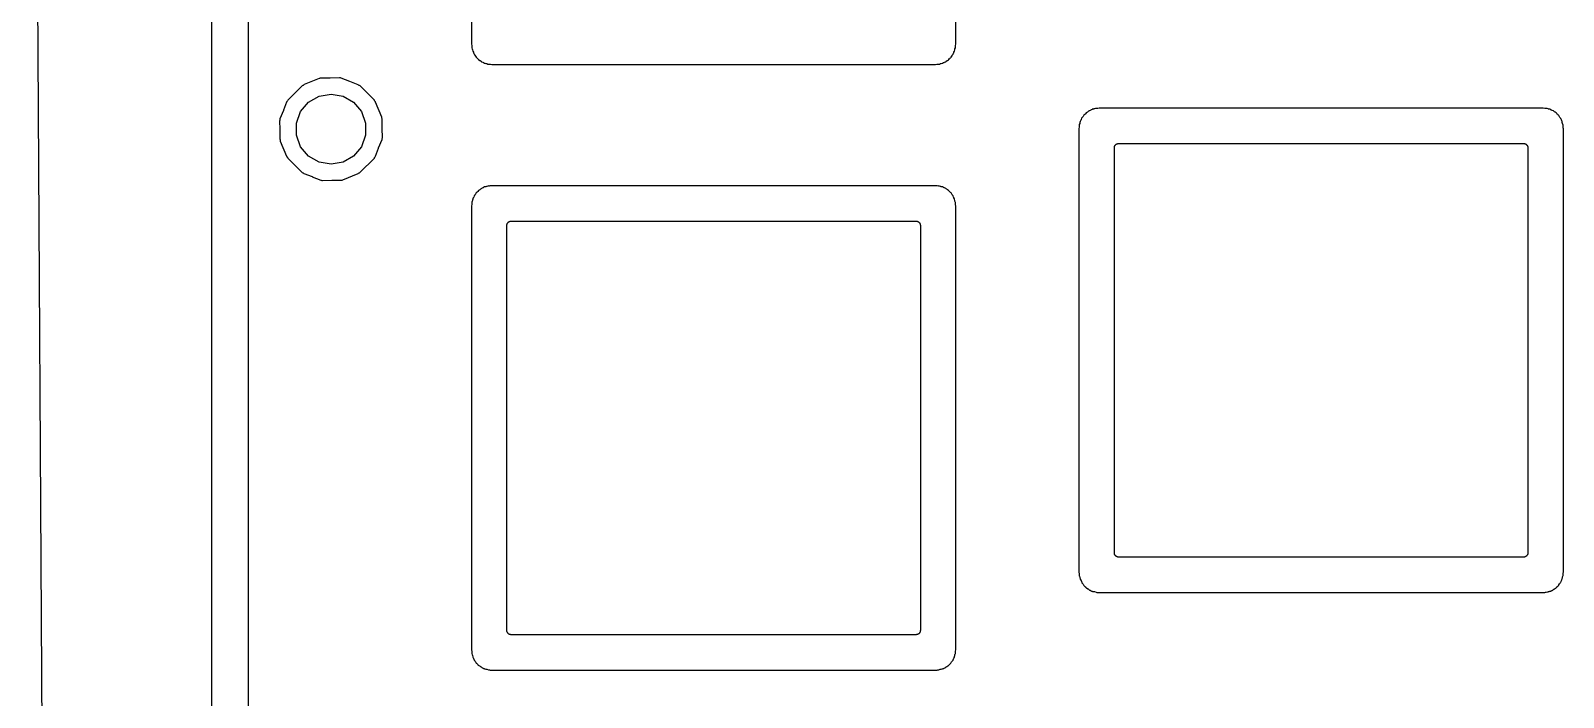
# Model space of a CAD drawing. Extents: x 63 to 223, y -147 to -32.
# Drawn here: x 62.94 to 111.16, y -110.58 to -89.61 of the extents above; entities that cross this region are included whole.
import ezdxf

# ---------------------------------------------------------------- set-up
doc = ezdxf.new("R2010")
doc.units = 0
doc.header["$MEASUREMENT"] = 0
doc.layers.add('BLACK', color=7, linetype='CONTINUOUS')

msp = doc.modelspace()

# ---------------------------------------------------------------- linework, layer by layer
at = {"layer": 'Black'}
for p, q in [((63.4993, -145.925), (62.9397, -50.8007)), ((68.632, -50.8125), (68.632, -132.702)), ((69.798, -92.4216), (69.798, -76.0705)), ((76.8057, -76.0753), (76.8057, -90.0357)), ((92.0441, -90.0352), (92.0441, -76.0758)), ((76.8057, -90.0357), (76.8141, -90.0781)), ((76.8141, -90.0781), (76.8145, -90.0926)), ((76.8145, -90.0926), (76.8165, -90.1069)), ((76.8165, -90.1069), (76.8154, -90.1422)), ((76.8154, -90.1422), (76.8166, -90.1494)), ((76.8166, -90.1494), (76.8178, -90.156)), ((76.8178, -90.156), (76.8315, -90.1907)), ((92.0183, -90.1875), (92.0331, -90.1483)), ((92.0322, -90.1099), (92.0343, -90.0965)), ((92.0328, -90.1467), (92.0322, -90.1099)), ((92.0331, -90.1483), (92.0328, -90.1467)), ((92.0343, -90.0965), (92.0346, -90.083)), ((92.0346, -90.083), (92.0441, -90.0352)), ((76.8315, -90.1907), (76.8344, -90.2046)), ((76.8344, -90.2046), (76.8389, -90.2179)), ((76.8389, -90.2179), (76.845, -90.2575)), ((76.845, -90.2575), (76.8668, -90.2933)), ((76.8668, -90.2933), (76.8718, -90.3061)), ((76.8718, -90.3061), (76.8785, -90.3183)), ((76.8785, -90.3183), (76.8907, -90.3543)), ((76.8907, -90.3543), (76.8911, -90.357)), ((76.8911, -90.357), (76.9007, -90.3669)), ((76.9007, -90.3669), (76.9027, -90.3698)), ((76.9027, -90.3698), (76.9055, -90.3721)), ((76.9055, -90.3721), (76.919, -90.3877)), ((76.919, -90.3877), (76.9258, -90.3991)), ((76.9258, -90.3991), (76.9342, -90.4095)), ((76.9342, -90.4095), (76.9558, -90.4487)), ((76.9558, -90.4487), (76.9869, -90.4735)), ((76.9869, -90.4735), (76.9963, -90.4841)), ((76.9963, -90.4841), (77.0069, -90.4935)), ((77.0069, -90.4935), (77.0311, -90.5238)), ((77.0311, -90.5238), (77.0314, -90.5244)), ((77.0314, -90.5244), (77.0709, -90.5462)), ((77.0709, -90.5462), (77.0813, -90.5546)), ((77.0813, -90.5546), (77.0927, -90.5614)), ((77.0927, -90.5614), (77.1083, -90.5749)), ((77.1083, -90.5749), (77.1106, -90.5777)), ((77.1106, -90.5777), (77.1135, -90.5797)), ((77.1135, -90.5797), (77.1238, -90.5897)), ((77.1238, -90.5897), (77.1246, -90.5901)), ((77.1246, -90.5901), (77.1618, -90.6025)), ((77.1618, -90.6025), (77.1746, -90.6094)), ((77.1746, -90.6094), (77.1883, -90.6148)), ((77.1883, -90.6148), (77.2203, -90.6345)), ((77.2203, -90.6345), (77.2215, -90.635)), ((77.2215, -90.635), (77.2223, -90.6353)), ((77.2223, -90.6353), (77.2625, -90.6415)), ((77.2625, -90.6415), (77.2759, -90.6461)), ((77.2759, -90.6461), (77.2897, -90.6489)), ((91.5606, -90.6489), (91.5746, -90.646)), ((91.5746, -90.646), (91.5882, -90.6414)), ((91.5882, -90.6414), (91.6269, -90.6354)), ((91.6269, -90.6354), (91.6604, -90.615)), ((91.6604, -90.615), (91.6737, -90.6098)), ((91.6737, -90.6098), (91.6863, -90.603)), ((91.6863, -90.603), (91.7252, -90.5901)), ((91.7252, -90.5901), (91.7265, -90.5893)), ((91.7265, -90.5893), (91.728, -90.5881)), ((91.728, -90.5881), (91.739, -90.5773)), ((91.739, -90.5773), (91.7421, -90.5752)), ((91.7421, -90.5752), (91.7445, -90.5723)), ((91.7445, -90.5723), (91.7571, -90.5614)), ((91.7571, -90.5614), (91.7685, -90.5546)), ((91.7685, -90.5546), (91.7789, -90.5462)), ((91.7789, -90.5462), (91.8166, -90.5254)), ((91.8166, -90.5254), (91.8203, -90.5203)), ((91.8203, -90.5203), (91.8227, -90.518)), ((91.8227, -90.518), (91.8244, -90.5151)), ((91.8244, -90.5151), (91.8436, -90.4914)), ((91.8436, -90.4914), (91.8533, -90.483)), ((91.8533, -90.483), (91.8617, -90.4733)), ((91.8617, -90.4733), (91.8811, -90.4574)), ((91.8811, -90.4574), (91.8841, -90.4557)), ((91.8841, -90.4557), (91.8865, -90.4533)), ((91.8865, -90.4533), (91.8948, -90.4472)), ((91.8948, -90.4472), (91.9156, -90.4095)), ((91.9156, -90.4095), (91.924, -90.3991)), ((91.924, -90.3991), (91.9308, -90.3877)), ((91.9308, -90.3877), (91.9586, -90.3555)), ((91.9586, -90.3555), (91.9713, -90.3183)), ((91.9713, -90.3183), (91.978, -90.3061)), ((91.978, -90.3061), (91.983, -90.2933)), ((91.983, -90.2933), (92.0046, -90.2578)), ((92.0046, -90.2578), (92.0116, -90.213)), ((92.0116, -90.213), (92.0158, -90.2005)), ((92.0158, -90.2005), (92.0183, -90.1875)), ((72.0158, -91.1133), (71.5391, -91.3108)), ((72.0227, -91.1131), (72.0158, -91.1133)), ((72.0234, -91.113), (72.0227, -91.1131)), ((72.024, -91.1131), (72.0234, -91.113)), ((72.0449, -91.1085), (72.024, -91.1131)), ((72.0659, -91.104), (72.0449, -91.1085)), ((72.0665, -91.1037), (72.0659, -91.104)), ((72.0671, -91.1036), (72.0665, -91.1037)), ((72.0716, -91.1017), (72.0671, -91.1036)), ((72.3624, -91.102), (72.0716, -91.1017)), ((72.3645, -91.1016), (72.3624, -91.102)), ((72.3666, -91.1019), (72.3645, -91.1016)), ((72.6573, -91.0924), (72.3666, -91.1019)), ((72.6618, -91.0941), (72.6573, -91.0924)), ((72.6624, -91.0942), (72.6618, -91.0941)), ((72.663, -91.0946), (72.6624, -91.0942)), ((72.6841, -91.0983), (72.663, -91.0946)), ((72.7051, -91.1023), (72.6841, -91.0983)), ((72.7058, -91.1022), (72.7051, -91.1023)), ((72.7064, -91.1023), (72.7058, -91.1022)), ((72.7113, -91.1023), (72.7064, -91.1023)), ((72.9798, -91.2138), (72.7113, -91.1023)), ((77.2897, -90.6489), (77.3244, -90.6626)), ((77.3244, -90.6626), (77.331, -90.6638)), ((77.331, -90.6638), (77.3382, -90.665)), ((77.3382, -90.665), (77.3735, -90.6639)), ((77.3735, -90.6639), (77.3878, -90.6659)), ((77.3878, -90.6659), (77.4023, -90.6663)), ((77.4023, -90.6663), (77.4447, -90.6747)), ((77.4447, -90.6747), (91.4051, -90.6747)), ((91.4051, -90.6747), (91.4475, -90.6663)), ((91.4475, -90.6663), (91.462, -90.6659)), ((91.462, -90.6659), (91.4763, -90.6639)), ((91.4763, -90.6639), (91.5108, -90.665)), ((91.5108, -90.665), (91.5195, -90.6635)), ((91.5195, -90.6635), (91.5277, -90.662)), ((91.5277, -90.662), (91.5606, -90.6489)), ((71.4803, -91.346), (71.0276, -91.798)), ((71.4989, -91.3383), (71.4803, -91.346)), ((71.5043, -91.3349), (71.4989, -91.3383)), ((71.5104, -91.3329), (71.5043, -91.3349)), ((71.5228, -91.3231), (71.5104, -91.3329)), ((71.5361, -91.3147), (71.5228, -91.3231)), ((71.5391, -91.3108), (71.5361, -91.3147)), ((72.0123, -91.6724), (72.39, -91.6058)), ((72.39, -91.6058), (72.7677, -91.6724)), ((72.9819, -91.2143), (72.9798, -91.2138)), ((72.9838, -91.2154), (72.9819, -91.2143)), ((73.242, -91.3126), (72.9838, -91.2154)), ((73.244, -91.3152), (73.242, -91.3126)), ((73.2574, -91.3237), (73.244, -91.3152)), ((73.2698, -91.3336), (73.2574, -91.3237)), ((73.2758, -91.3355), (73.2698, -91.3336)), ((73.2811, -91.3389), (73.2758, -91.3355)), ((73.302, -91.3476), (73.2811, -91.3389)), ((73.754, -91.8003), (73.302, -91.3476)), ((70.9926, -91.858), (70.8954, -92.1162)), ((70.9952, -91.856), (70.9926, -91.858)), ((71.0037, -91.8426), (70.9952, -91.856)), ((71.0136, -91.8302), (71.0037, -91.8426)), ((71.0155, -91.8242), (71.0136, -91.8302)), ((71.0189, -91.8189), (71.0155, -91.8242)), ((71.0276, -91.798), (71.0189, -91.8189)), ((71.4337, -92.1579), (71.6802, -91.8641)), ((71.6802, -91.8641), (72.0123, -91.6724)), ((72.7677, -91.6724), (73.0998, -91.8641)), ((73.0998, -91.8641), (73.3463, -92.1579)), ((73.7617, -91.8189), (73.754, -91.8003)), ((73.7651, -91.8243), (73.7617, -91.8189)), ((73.7671, -91.8304), (73.7651, -91.8243)), ((73.7769, -91.8428), (73.7671, -91.8304)), ((73.7853, -91.8561), (73.7769, -91.8428)), ((73.7892, -91.8591), (73.7853, -91.8561)), ((73.9867, -92.3358), (73.7892, -91.8591)), ((96.3294, -92.0892), (96.3, -92.1073)), ((96.3357, -92.0868), (96.3294, -92.0892)), ((96.342, -92.0846), (96.3357, -92.0868)), ((96.3758, -92.0797), (96.342, -92.0846)), ((96.3898, -92.0751), (96.3758, -92.0797)), ((96.4042, -92.0721), (96.3898, -92.0751)), ((96.4404, -92.0578), (96.4042, -92.0721)), ((96.4412, -92.0577), (96.4404, -92.0578)), ((96.4552, -92.0587), (96.4412, -92.0577)), ((96.4587, -92.0583), (96.4552, -92.0587)), ((96.4622, -92.059), (96.4587, -92.0583)), ((96.4821, -92.0593), (96.4622, -92.059)), ((96.4955, -92.0572), (96.4821, -92.0593)), ((96.509, -92.0569), (96.4955, -92.0572)), ((96.5568, -92.0474), (96.509, -92.0569)), ((110.516, -92.0474), (96.5568, -92.0474)), ((110.571, -92.0582), (110.516, -92.0474)), ((110.583, -92.0585), (110.571, -92.0582)), ((110.595, -92.0606), (110.583, -92.0585)), ((110.644, -92.0607), (110.595, -92.0606)), ((110.676, -92.0737), (110.644, -92.0607)), ((110.69, -92.0768), (110.676, -92.0737)), ((110.704, -92.0816), (110.69, -92.0768)), ((110.738, -92.0868), (110.704, -92.0816)), ((110.738, -92.0869), (110.738, -92.0868)), ((110.767, -92.1066), (110.738, -92.0869)), ((69.798, -95.1227), (69.798, -92.4216)), ((70.7741, -92.4382), (70.7724, -92.4427)), ((70.7724, -92.4427), (70.7819, -92.7334)), ((70.7742, -92.4376), (70.7741, -92.4382)), ((70.7746, -92.437), (70.7742, -92.4376)), ((70.7783, -92.4159), (70.7746, -92.437)), ((70.7823, -92.3949), (70.7783, -92.4159)), ((70.7823, -92.3936), (70.7822, -92.3942)), ((70.7822, -92.3942), (70.7823, -92.3949)), ((70.8938, -92.1202), (70.7823, -92.3887)), ((70.7823, -92.3887), (70.7823, -92.3936)), ((70.8943, -92.1181), (70.8938, -92.1202)), ((70.8954, -92.1162), (70.8943, -92.1181)), ((71.3026, -92.5183), (71.4337, -92.1579)), ((71.3026, -92.9017), (71.3026, -92.5183)), ((73.3463, -92.1579), (73.4774, -92.5183)), ((73.4774, -92.5183), (73.4774, -92.9017)), ((73.9869, -92.3427), (73.9867, -92.3358)), ((73.987, -92.3434), (73.9869, -92.3427)), ((73.9869, -92.344), (73.987, -92.3434)), ((73.9915, -92.3649), (73.9869, -92.344)), ((73.996, -92.3859), (73.9915, -92.3649)), ((73.9963, -92.3865), (73.996, -92.3859)), ((73.9964, -92.3871), (73.9963, -92.3865)), ((73.9983, -92.3916), (73.9964, -92.3871)), ((73.998, -92.6815), (73.9983, -92.3916)), ((95.9283, -92.5727), (95.9271, -92.5799)), ((95.9295, -92.5661), (95.9283, -92.5727)), ((95.9432, -92.5314), (95.9295, -92.5661)), ((95.9461, -92.5175), (95.9432, -92.5314)), ((95.9506, -92.5042), (95.9461, -92.5175)), ((95.9567, -92.4646), (95.9506, -92.5042)), ((95.9785, -92.4288), (95.9567, -92.4646)), ((95.9835, -92.416), (95.9785, -92.4288)), ((95.9902, -92.4038), (95.9835, -92.416)), ((96.0024, -92.3678), (95.9902, -92.4038)), ((96.0028, -92.3651), (96.0024, -92.3678)), ((96.0124, -92.3552), (96.0028, -92.3651)), ((96.0144, -92.3523), (96.0124, -92.3552)), ((96.0172, -92.35), (96.0144, -92.3523)), ((96.0307, -92.3344), (96.0172, -92.35)), ((96.0375, -92.323), (96.0307, -92.3344)), ((96.0459, -92.3126), (96.0375, -92.323)), ((96.0675, -92.2734), (96.0459, -92.3126)), ((96.0986, -92.2486), (96.0675, -92.2734)), ((96.108, -92.238), (96.0986, -92.2486)), ((96.1186, -92.2286), (96.108, -92.238)), ((96.1428, -92.1983), (96.1186, -92.2286)), ((96.1431, -92.1977), (96.1428, -92.1983)), ((96.1826, -92.1759), (96.1431, -92.1977)), ((96.193, -92.1675), (96.1826, -92.1759)), ((96.2044, -92.1607), (96.193, -92.1675)), ((96.22, -92.1472), (96.2044, -92.1607)), ((96.2223, -92.1444), (96.22, -92.1472)), ((96.2252, -92.1424), (96.2223, -92.1444)), ((96.2355, -92.1324), (96.2252, -92.1424)), ((96.2363, -92.132), (96.2355, -92.1324)), ((96.2735, -92.1196), (96.2363, -92.132)), ((96.2863, -92.1127), (96.2735, -92.1196)), ((96.3, -92.1073), (96.2863, -92.1127)), ((110.772, -92.1085), (110.767, -92.1066)), ((110.776, -92.1116), (110.772, -92.1085)), ((110.778, -92.113), (110.776, -92.1116)), ((110.79, -92.1173), (110.778, -92.113)), ((110.802, -92.1234), (110.79, -92.1173)), ((110.845, -92.1371), (110.802, -92.1234)), ((110.848, -92.1391), (110.845, -92.1371)), ((110.868, -92.1588), (110.848, -92.1391)), ((110.882, -92.1684), (110.868, -92.1588)), ((110.895, -92.1791), (110.882, -92.1684)), ((110.934, -92.2012), (110.895, -92.1791)), ((110.951, -92.2228), (110.934, -92.2012)), ((110.966, -92.2358), (110.951, -92.2228)), ((110.98, -92.2494), (110.966, -92.2358)), ((110.985, -92.2529), (110.98, -92.2494)), ((110.994, -92.2627), (110.985, -92.2529)), ((111.006, -92.2768), (110.994, -92.2627)), ((111.01, -92.2805), (111.006, -92.2768)), ((111.036, -92.3273), (111.01, -92.2805)), ((111.045, -92.339), (111.036, -92.3273)), ((111.053, -92.3516), (111.045, -92.339)), ((111.076, -92.3761), (111.053, -92.3516)), ((111.076, -92.3762), (111.076, -92.3761)), ((111.079, -92.382), (111.076, -92.3762)), ((111.081, -92.3846), (111.079, -92.382)), ((111.081, -92.3862), (111.081, -92.3846)), ((111.084, -92.3946), (111.081, -92.3862)), ((111.084, -92.3948), (111.084, -92.3946)), ((111.084, -92.3951), (111.084, -92.3948)), ((111.094, -92.4145), (111.084, -92.3951)), ((111.1, -92.4267), (111.094, -92.4145)), ((111.101, -92.4285), (111.1, -92.4267)), ((111.101, -92.4287), (111.101, -92.4285)), ((111.104, -92.4341), (111.101, -92.4287)), ((111.104, -92.4343), (111.104, -92.4341)), ((111.104, -92.4345), (111.104, -92.4343)), ((111.105, -92.4356), (111.104, -92.4345)), ((111.107, -92.4417), (111.105, -92.4356)), ((111.108, -92.4466), (111.107, -92.4417)), ((111.115, -92.4647), (111.108, -92.4466)), ((111.119, -92.474), (111.115, -92.4647)), ((111.122, -92.5066), (111.119, -92.474)), ((111.126, -92.521), (111.122, -92.5066)), ((111.129, -92.5357), (111.126, -92.521)), ((111.148, -92.5882), (111.129, -92.5357)), ((70.7819, -92.7334), (70.7816, -92.7355)), ((70.7816, -92.7355), (70.782, -92.7376)), ((70.782, -92.7376), (70.7817, -93.0284)), ((70.7817, -93.0284), (70.7836, -93.0329)), ((70.7836, -93.0329), (70.7837, -93.0335)), ((70.7837, -93.0335), (70.784, -93.0341)), ((70.784, -93.0341), (70.7884, -93.055)), ((70.7884, -93.055), (70.7931, -93.076)), ((71.4337, -93.2621), (71.3026, -92.9017)), ((73.4774, -92.9017), (73.3463, -93.2621)), ((73.8862, -93.2998), (73.9977, -93.0313)), ((73.9977, -93.0251), (74.0017, -93.0041)), ((73.9978, -93.0258), (73.9977, -93.0251)), ((73.9977, -93.0264), (73.9978, -93.0258)), ((73.9977, -93.0313), (73.9977, -93.0264)), ((73.998, -92.6816), (73.998, -92.6815)), ((73.998, -92.6815), (73.998, -92.6815)), ((73.998, -92.6825), (73.998, -92.6816)), ((73.9984, -92.6846), (73.998, -92.6825)), ((73.9981, -92.6866), (73.9984, -92.6846)), ((74.0076, -92.9773), (73.9981, -92.6866)), ((74.0017, -93.0041), (74.0054, -92.983)), ((74.0054, -92.983), (74.0058, -92.9824)), ((74.0058, -92.9824), (74.0059, -92.9818)), ((74.0059, -92.9818), (74.0076, -92.9773)), ((95.9258, -92.644), (95.9174, -92.6864)), ((95.9174, -92.6864), (95.9174, -106.647)), ((95.9262, -92.6295), (95.9258, -92.644)), ((95.9282, -92.6152), (95.9262, -92.6295)), ((95.9271, -92.5799), (95.9282, -92.6152)), ((111.147, -92.595), (111.148, -92.5933)), ((111.147, -92.5994), (111.147, -92.595)), ((111.15, -92.6179), (111.147, -92.5994)), ((111.148, -92.5908), (111.148, -92.5882)), ((111.148, -92.5925), (111.148, -92.5908)), ((111.148, -92.5933), (111.148, -92.5925)), ((111.151, -92.6364), (111.15, -92.6179)), ((111.153, -92.6454), (111.151, -92.6364)), ((111.153, -92.654), (111.153, -92.6454)), ((111.154, -92.6755), (111.153, -92.654)), ((111.156, -92.6859), (111.154, -92.6755)), ((111.156, -106.647), (111.156, -92.6859)), ((70.7931, -93.076), (70.793, -93.0766)), ((70.793, -93.0766), (70.7931, -93.0773)), ((70.7931, -93.0773), (70.7933, -93.0842)), ((70.7933, -93.0842), (70.9908, -93.5609)), ((71.6802, -93.5559), (71.4337, -93.2621)), ((73.3463, -93.2621), (73.0998, -93.5559)), ((73.7874, -93.562), (73.8846, -93.3038)), ((73.8846, -93.3038), (73.8857, -93.3019)), ((73.8857, -93.3019), (73.8862, -93.2998)), ((97.0334, -93.2904), (97.0353, -93.2795)), ((97.0334, -106.043), (97.0334, -93.2904)), ((97.0353, -93.2683), (97.0391, -93.2579)), ((97.0353, -93.2795), (97.0353, -93.2683)), ((97.0391, -93.2579), (97.0411, -93.247)), ((97.0411, -93.247), (97.0466, -93.2373)), ((97.0466, -93.2373), (97.0504, -93.2269)), ((97.0504, -93.2269), (97.0576, -93.2184)), ((97.0576, -93.2184), (97.0631, -93.2088)), ((97.0631, -93.2088), (97.0716, -93.2016)), ((97.0716, -93.2016), (97.0788, -93.1931)), ((97.0788, -93.1931), (97.0884, -93.1876)), ((97.0884, -93.1876), (97.0969, -93.1804)), ((97.0969, -93.1804), (97.1073, -93.1766)), ((97.1073, -93.1766), (97.117, -93.1711)), ((97.117, -93.1711), (97.1279, -93.1691)), ((97.1279, -93.1691), (97.1383, -93.1653)), ((97.1383, -93.1653), (97.1495, -93.1653)), ((97.1495, -93.1653), (97.1604, -93.1634)), ((97.1604, -93.1634), (109.913, -93.1634)), ((109.913, -93.1634), (109.924, -93.1653)), ((109.924, -93.1653), (109.935, -93.1653)), ((109.935, -93.1653), (109.945, -93.1691)), ((109.945, -93.1691), (109.956, -93.1711)), ((109.956, -93.1711), (109.966, -93.1766)), ((109.966, -93.1766), (109.977, -93.1804)), ((109.977, -93.1804), (109.985, -93.1876)), ((109.985, -93.1876), (109.995, -93.1931)), ((109.995, -93.1931), (110.002, -93.2016)), ((110.002, -93.2016), (110.01, -93.2088)), ((110.01, -93.2088), (110.016, -93.2184)), ((110.016, -93.2184), (110.023, -93.2269)), ((110.023, -93.2269), (110.027, -93.2373)), ((110.027, -93.2373), (110.032, -93.247)), ((110.032, -93.247), (110.034, -93.2579)), ((110.034, -93.2579), (110.038, -93.2683)), ((110.038, -93.2683), (110.038, -93.2795)), ((110.038, -93.2795), (110.04, -93.2904)), ((110.04, -93.2904), (110.04, -106.043)), ((70.9908, -93.5609), (70.9947, -93.5639)), ((70.9947, -93.5639), (71.0031, -93.5772)), ((71.0031, -93.5772), (71.0129, -93.5896)), ((71.0129, -93.5896), (71.0149, -93.5957)), ((71.0149, -93.5957), (71.0183, -93.6011)), ((71.0183, -93.6011), (71.026, -93.6197)), ((71.026, -93.6197), (71.478, -94.0724)), ((72.0123, -93.7476), (71.6802, -93.5559)), ((72.39, -93.8142), (72.0123, -93.7476)), ((72.7677, -93.7476), (72.39, -93.8142)), ((73.0998, -93.5559), (72.7677, -93.7476)), ((73.2997, -94.074), (73.7524, -93.622)), ((73.7524, -93.622), (73.7611, -93.6011)), ((73.7611, -93.6011), (73.7645, -93.5958)), ((73.7645, -93.5958), (73.7664, -93.5898)), ((73.7664, -93.5898), (73.7763, -93.5774)), ((73.7763, -93.5774), (73.7848, -93.564)), ((73.7848, -93.564), (73.7874, -93.562)), ((71.478, -94.0724), (71.4989, -94.0811)), ((71.4989, -94.0811), (71.5042, -94.0845)), ((71.5042, -94.0845), (71.5102, -94.0864)), ((71.5102, -94.0864), (71.5226, -94.0963)), ((71.5226, -94.0963), (71.536, -94.1048)), ((71.536, -94.1048), (71.538, -94.1074)), ((71.538, -94.1074), (71.7962, -94.2046)), ((71.7962, -94.2046), (71.7981, -94.2057)), ((71.7981, -94.2057), (71.8002, -94.2062)), ((71.8002, -94.2062), (72.0687, -94.3177)), ((72.0687, -94.3177), (72.0736, -94.3177)), ((72.0736, -94.3177), (72.0742, -94.3178)), ((72.0742, -94.3178), (72.0749, -94.3177)), ((72.0749, -94.3177), (72.0959, -94.3217)), ((72.0959, -94.3217), (72.117, -94.3254)), ((72.117, -94.3254), (72.1176, -94.3258)), ((72.1176, -94.3258), (72.1182, -94.3259)), ((72.1182, -94.3259), (72.1227, -94.3276)), ((72.1227, -94.3276), (72.4134, -94.3181)), ((72.4134, -94.3181), (72.4155, -94.3184)), ((72.4155, -94.3184), (72.4176, -94.318)), ((72.4176, -94.318), (72.7084, -94.3183)), ((72.7084, -94.3183), (72.7129, -94.3164)), ((72.7129, -94.3164), (72.7135, -94.3163)), ((72.7135, -94.3163), (72.7141, -94.316)), ((72.7141, -94.316), (72.7351, -94.3115)), ((72.7351, -94.3115), (72.756, -94.3069)), ((72.756, -94.3069), (72.7566, -94.307)), ((72.7566, -94.307), (72.7573, -94.3069)), ((72.7573, -94.3069), (72.7642, -94.3067)), ((72.7642, -94.3067), (73.2409, -94.1092)), ((73.2409, -94.1092), (73.2439, -94.1053)), ((73.2439, -94.1053), (73.2572, -94.0969)), ((73.2572, -94.0969), (73.2696, -94.0871)), ((73.2696, -94.0871), (73.2757, -94.0851)), ((73.2757, -94.0851), (73.2811, -94.0817)), ((73.2811, -94.0817), (73.2997, -94.074)), ((77.3244, -94.5006), (77.2897, -94.5143)), ((77.331, -94.4994), (77.3244, -94.5006)), ((77.3382, -94.4982), (77.331, -94.4994)), ((77.3735, -94.4993), (77.3382, -94.4982)), ((77.3878, -94.4973), (77.3735, -94.4993)), ((77.4023, -94.4969), (77.3878, -94.4973)), ((77.4447, -94.4885), (77.4023, -94.4969)), ((91.4051, -94.4885), (77.4447, -94.4885)), ((91.4475, -94.4969), (91.4051, -94.4885)), ((91.462, -94.4973), (91.4475, -94.4969)), ((91.4763, -94.4993), (91.462, -94.4973)), ((91.5108, -94.4982), (91.4763, -94.4993)), ((91.5195, -94.4997), (91.5108, -94.4982)), ((91.5277, -94.5012), (91.5195, -94.4997)), ((91.5606, -94.5143), (91.5277, -94.5012)), ((76.8322, -94.9708), (76.8178, -95.0072)), ((76.835, -94.9572), (76.8322, -94.9708)), ((76.8395, -94.9442), (76.835, -94.9572)), ((76.8453, -94.908), (76.8395, -94.9442)), ((76.8457, -94.9033), (76.8452, -94.905)), ((76.8452, -94.905), (76.8453, -94.908)), ((76.8656, -94.8711), (76.8457, -94.9033)), ((76.871, -94.8575), (76.8656, -94.8711)), ((76.8779, -94.8446), (76.871, -94.8575)), ((76.8903, -94.8074), (76.8779, -94.8446)), ((76.8907, -94.8066), (76.8903, -94.8074)), ((76.9007, -94.7963), (76.8907, -94.8066)), ((76.9027, -94.7934), (76.9007, -94.7963)), ((76.9055, -94.7911), (76.9027, -94.7934)), ((76.919, -94.7755), (76.9055, -94.7911)), ((76.9258, -94.7641), (76.919, -94.7755)), ((76.9342, -94.7537), (76.9258, -94.7641)), ((76.956, -94.7142), (76.9342, -94.7537)), ((76.9566, -94.7139), (76.956, -94.7142)), ((76.9869, -94.6897), (76.9566, -94.7139)), ((76.9963, -94.6791), (76.9869, -94.6897)), ((77.0069, -94.6697), (76.9963, -94.6791)), ((77.0311, -94.6394), (77.0069, -94.6697)), ((77.0314, -94.6388), (77.0311, -94.6394)), ((77.0709, -94.617), (77.0314, -94.6388)), ((77.0813, -94.6086), (77.0709, -94.617)), ((77.0927, -94.6018), (77.0813, -94.6086)), ((77.1083, -94.5883), (77.0927, -94.6018)), ((77.1106, -94.5855), (77.1083, -94.5883)), ((77.1135, -94.5835), (77.1106, -94.5855)), ((77.1238, -94.5735), (77.1135, -94.5835)), ((77.1246, -94.5731), (77.1238, -94.5735)), ((77.1618, -94.5607), (77.1246, -94.5731)), ((77.1746, -94.5538), (77.1618, -94.5607)), ((77.1883, -94.5484), (77.1746, -94.5538)), ((77.2203, -94.5287), (77.1883, -94.5484)), ((77.2215, -94.5282), (77.2203, -94.5287)), ((77.2223, -94.5279), (77.2215, -94.5282)), ((77.2625, -94.5217), (77.2223, -94.5279)), ((77.2759, -94.5171), (77.2625, -94.5217)), ((77.2897, -94.5143), (77.2759, -94.5171)), ((91.5746, -94.5172), (91.5606, -94.5143)), ((91.5882, -94.5218), (91.5746, -94.5172)), ((91.6269, -94.5278), (91.5882, -94.5218)), ((91.6604, -94.5482), (91.6269, -94.5278)), ((91.6737, -94.5534), (91.6604, -94.5482)), ((91.6863, -94.5602), (91.6737, -94.5534)), ((91.7252, -94.5731), (91.6863, -94.5602)), ((91.7265, -94.5739), (91.7252, -94.5731)), ((91.728, -94.5751), (91.7265, -94.5739)), ((91.739, -94.5859), (91.728, -94.5751)), ((91.7421, -94.588), (91.739, -94.5859)), ((91.7445, -94.5909), (91.7421, -94.588)), ((91.7571, -94.6018), (91.7445, -94.5909)), ((91.7685, -94.6086), (91.7571, -94.6018)), ((91.7789, -94.617), (91.7685, -94.6086)), ((91.8166, -94.6378), (91.7789, -94.617)), ((91.8203, -94.6429), (91.8166, -94.6378)), ((91.8227, -94.6452), (91.8203, -94.6429)), ((91.8244, -94.6481), (91.8227, -94.6452)), ((91.8436, -94.6718), (91.8244, -94.6481)), ((91.8533, -94.6802), (91.8436, -94.6718)), ((91.8617, -94.6899), (91.8533, -94.6802)), ((91.8735, -94.6995), (91.8617, -94.6899)), ((91.8768, -94.7014), (91.8735, -94.6995)), ((91.8794, -94.7041), (91.8768, -94.7014)), ((91.8935, -94.7143), (91.8794, -94.7041)), ((91.8938, -94.7147), (91.8935, -94.7143)), ((91.8943, -94.715), (91.8938, -94.7147)), ((91.9156, -94.7537), (91.8943, -94.715)), ((91.924, -94.7641), (91.9156, -94.7537)), ((91.9308, -94.7755), (91.924, -94.7641)), ((91.9602, -94.8095), (91.9308, -94.7755)), ((91.9719, -94.8446), (91.9602, -94.8095)), ((91.9788, -94.8575), (91.9719, -94.8446)), ((91.9842, -94.8711), (91.9788, -94.8575)), ((92.0038, -94.9029), (91.9842, -94.8711)), ((92.0039, -94.9041), (92.0038, -94.9029)), ((92.0048, -94.9071), (92.0039, -94.9041)), ((92.0048, -94.9101), (92.0048, -94.9071)), ((92.011, -94.9492), (92.0048, -94.9101)), ((92.0152, -94.9613), (92.011, -94.9492)), ((92.0176, -94.974), (92.0152, -94.9613)), ((92.0335, -95.0161), (92.0176, -94.974)), ((69.798, -111.793), (69.798, -95.1227)), ((76.8141, -95.085), (76.8057, -95.1274)), ((76.8057, -95.1274), (76.8057, -109.088)), ((76.8145, -95.0705), (76.8141, -95.085)), ((76.8165, -95.0562), (76.8145, -95.0705)), ((76.8166, -95.0138), (76.8154, -95.021)), ((76.8154, -95.021), (76.8165, -95.0562)), ((76.8178, -95.0072), (76.8166, -95.0138)), ((92.0322, -95.0532), (92.0325, -95.0333)), ((92.0343, -95.0666), (92.0322, -95.0532)), ((92.0325, -95.0333), (92.0332, -95.0298)), ((92.0328, -95.0263), (92.0335, -95.0161)), ((92.0332, -95.0298), (92.0328, -95.0263)), ((92.0346, -95.0801), (92.0343, -95.0666)), ((92.0441, -95.1279), (92.0346, -95.0801)), ((92.0441, -109.087), (92.0441, -95.1279)), ((77.9217, -95.7315), (77.9236, -95.7206)), ((77.9217, -108.484), (77.9217, -95.7315)), ((77.9236, -95.7094), (77.9274, -95.699)), ((77.9236, -95.7206), (77.9236, -95.7094)), ((77.9274, -95.699), (77.9294, -95.6881)), ((77.9294, -95.6881), (77.9349, -95.6784)), ((77.9349, -95.6784), (77.9387, -95.668)), ((77.9387, -95.668), (77.9459, -95.6595)), ((77.9459, -95.6595), (77.9514, -95.6499)), ((77.9514, -95.6499), (77.9599, -95.6427)), ((77.9599, -95.6427), (77.9671, -95.6342)), ((77.9671, -95.6342), (77.9767, -95.6287)), ((77.9767, -95.6287), (77.9852, -95.6215)), ((77.9852, -95.6215), (77.9956, -95.6177)), ((77.9956, -95.6177), (78.0053, -95.6122)), ((78.0053, -95.6122), (78.0162, -95.6102)), ((78.0162, -95.6102), (78.0266, -95.6064)), ((78.0266, -95.6064), (78.0378, -95.6064)), ((78.0378, -95.6064), (78.0487, -95.6045)), ((78.0487, -95.6045), (90.8011, -95.6045)), ((90.8011, -95.6045), (90.812, -95.6064)), ((90.812, -95.6064), (90.8232, -95.6064)), ((90.8232, -95.6064), (90.8336, -95.6102)), ((90.8336, -95.6102), (90.8445, -95.6122)), ((90.8445, -95.6122), (90.8542, -95.6177)), ((90.8542, -95.6177), (90.8646, -95.6215)), ((90.8646, -95.6215), (90.8731, -95.6287)), ((90.8731, -95.6287), (90.8827, -95.6342)), ((90.8827, -95.6342), (90.8899, -95.6427)), ((90.8899, -95.6427), (90.8984, -95.6499)), ((90.8984, -95.6499), (90.9039, -95.6595)), ((90.9039, -95.6595), (90.9111, -95.668)), ((90.9111, -95.668), (90.9149, -95.6784)), ((90.9149, -95.6784), (90.9204, -95.6881)), ((90.9204, -95.6881), (90.9224, -95.699)), ((90.9224, -95.699), (90.9262, -95.7094)), ((90.9262, -95.7094), (90.9262, -95.7206)), ((90.9262, -95.7206), (90.9281, -95.7315)), ((90.9281, -95.7315), (90.9281, -108.484)), ((97.0353, -106.054), (97.0334, -106.043)), ((97.0353, -106.065), (97.0353, -106.054)), ((97.0391, -106.075), (97.0353, -106.065)), ((97.0411, -106.086), (97.0391, -106.075)), ((110.034, -106.075), (110.032, -106.086)), ((110.038, -106.065), (110.034, -106.075)), ((110.04, -106.043), (110.038, -106.054)), ((110.038, -106.054), (110.038, -106.065)), ((97.0466, -106.096), (97.0411, -106.086)), ((97.0504, -106.106), (97.0466, -106.096)), ((97.0576, -106.115), (97.0504, -106.106)), ((97.0631, -106.125), (97.0576, -106.115)), ((97.0716, -106.132), (97.0631, -106.125)), ((97.0788, -106.14), (97.0716, -106.132)), ((97.0884, -106.146), (97.0788, -106.14)), ((97.0969, -106.153), (97.0884, -106.146)), ((97.1073, -106.157), (97.0969, -106.153)), ((97.117, -106.162), (97.1073, -106.157)), ((97.1279, -106.164), (97.117, -106.162)), ((97.1383, -106.168), (97.1279, -106.164)), ((97.1495, -106.168), (97.1383, -106.168)), ((97.1604, -106.17), (97.1495, -106.168)), ((109.913, -106.17), (97.1604, -106.17)), ((109.924, -106.168), (109.913, -106.17)), ((109.935, -106.168), (109.924, -106.168)), ((109.945, -106.164), (109.935, -106.168)), ((109.956, -106.162), (109.945, -106.164)), ((109.966, -106.157), (109.956, -106.162)), ((109.977, -106.153), (109.966, -106.157)), ((109.985, -106.146), (109.977, -106.153)), ((109.995, -106.14), (109.985, -106.146)), ((110.002, -106.132), (109.995, -106.14)), ((110.01, -106.125), (110.002, -106.132)), ((110.016, -106.115), (110.01, -106.125)), ((110.023, -106.106), (110.016, -106.115)), ((110.027, -106.096), (110.023, -106.106)), ((110.032, -106.086), (110.027, -106.096)), ((95.9174, -106.647), (95.927, -106.695)), ((95.927, -106.695), (95.9273, -106.709)), ((95.9273, -106.709), (95.9294, -106.722)), ((95.9294, -106.722), (95.9288, -106.765)), ((95.9288, -106.765), (95.9288, -106.765)), ((95.9288, -106.765), (95.93, -106.772)), ((95.93, -106.772), (95.9454, -106.81)), ((95.9454, -106.81), (95.9489, -106.826)), ((95.9489, -106.826), (95.9538, -106.842)), ((95.9538, -106.842), (95.957, -106.868)), ((95.957, -106.868), (95.9771, -106.898)), ((95.9771, -106.898), (95.9791, -106.903)), ((95.9791, -106.903), (95.9821, -106.906)), ((95.9821, -106.906), (95.9829, -106.908)), ((95.9829, -106.908), (95.9873, -106.92)), ((95.9873, -106.92), (95.9934, -106.932)), ((95.9934, -106.932), (96.0071, -106.975)), ((96.0071, -106.975), (96.0091, -106.978)), ((96.0091, -106.978), (96.0288, -106.998)), ((96.0288, -106.998), (96.0384, -107.012)), ((96.0384, -107.012), (96.0491, -107.025)), ((96.0491, -107.025), (96.0712, -107.064)), ((111.019, -107.043), (111.036, -107.01)), ((111.036, -107.01), (111.045, -106.999)), ((111.045, -106.999), (111.052, -106.987)), ((111.052, -106.987), (111.07, -106.965)), ((111.07, -106.965), (111.072, -106.963)), ((111.072, -106.963), (111.073, -106.961)), ((111.073, -106.961), (111.074, -106.961)), ((111.074, -106.961), (111.076, -106.956)), ((111.076, -106.956), (111.077, -106.953)), ((111.077, -106.953), (111.079, -106.95)), ((111.079, -106.947), (111.088, -106.93)), ((111.079, -106.95), (111.079, -106.947)), ((111.088, -106.93), (111.096, -106.913)), ((111.096, -106.913), (111.098, -106.911)), ((111.098, -106.911), (111.1, -106.908)), ((111.1, -106.908), (111.101, -106.907)), ((111.101, -106.906), (111.108, -106.889)), ((111.101, -106.907), (111.101, -106.906)), ((111.108, -106.889), (111.111, -106.876)), ((111.111, -106.876), (111.117, -106.859)), ((111.117, -106.859), (111.122, -106.843)), ((111.122, -106.843), (111.124, -106.839)), ((111.124, -106.839), (111.125, -106.82)), ((111.125, -106.82), (111.13, -106.804)), ((111.13, -106.804), (111.132, -106.788)), ((111.132, -106.788), (111.146, -106.749)), ((111.146, -106.744), (111.149, -106.726)), ((111.146, -106.749), (111.146, -106.744)), ((111.149, -106.726), (111.15, -106.707)), ((111.15, -106.707), (111.151, -106.704)), ((111.151, -106.704), (111.152, -106.685)), ((111.152, -106.685), (111.153, -106.664)), ((111.153, -106.664), (111.156, -106.647)), ((96.0712, -107.064), (96.0928, -107.081)), ((96.0928, -107.081), (96.1058, -107.096)), ((96.1058, -107.096), (96.1194, -107.11)), ((96.1194, -107.11), (96.1229, -107.115)), ((96.1229, -107.115), (96.1327, -107.124)), ((96.1327, -107.124), (96.1468, -107.136)), ((96.1468, -107.136), (96.1499, -107.139)), ((96.1499, -107.139), (96.1512, -107.14)), ((96.1512, -107.14), (96.1532, -107.141)), ((96.1532, -107.141), (96.1557, -107.142)), ((96.1557, -107.142), (96.1968, -107.165)), ((96.1968, -107.165), (96.2049, -107.172)), ((96.2049, -107.172), (96.2142, -107.177)), ((96.2142, -107.177), (96.2148, -107.177)), ((96.2148, -107.177), (96.2176, -107.181)), ((96.2176, -107.181), (96.2211, -107.183)), ((96.2211, -107.183), (96.2461, -107.206)), ((96.2461, -107.206), (96.2462, -107.206)), ((96.2462, -107.206), (96.252, -107.209)), ((96.252, -107.209), (96.2546, -107.211)), ((96.2546, -107.211), (96.2597, -107.213)), ((96.2597, -107.213), (96.2635, -107.214)), ((96.2635, -107.214), (96.2645, -107.215)), ((96.2645, -107.215), (96.2655, -107.215)), ((96.2655, -107.215), (96.2842, -107.225)), ((96.2842, -107.225), (96.2857, -107.225)), ((96.2857, -107.225), (96.2891, -107.226)), ((96.2891, -107.226), (96.2953, -107.229)), ((96.2953, -107.229), (96.2984, -107.232)), ((96.2984, -107.232), (96.3001, -107.232)), ((96.3001, -107.232), (96.3002, -107.232)), ((96.3002, -107.232), (96.3116, -107.237)), ((96.3116, -107.237), (96.3149, -107.238)), ((96.3149, -107.238), (96.3333, -107.245)), ((96.3333, -107.245), (96.3403, -107.248)), ((96.3403, -107.248), (96.3757, -107.252)), ((96.3757, -107.252), (96.3897, -107.256)), ((96.3897, -107.256), (96.4042, -107.258)), ((96.4042, -107.258), (96.4575, -107.278)), ((96.4575, -107.278), (96.4584, -107.278)), ((96.4584, -107.278), (96.463, -107.278)), ((96.463, -107.278), (96.463, -107.278)), ((96.463, -107.278), (96.4839, -107.28)), ((96.4839, -107.28), (96.5049, -107.281)), ((96.5049, -107.281), (96.5059, -107.282)), ((96.5059, -107.282), (96.507, -107.282)), ((96.507, -107.282), (96.5101, -107.283)), ((96.5101, -107.283), (96.5222, -107.283)), ((96.5222, -107.283), (96.5433, -107.284)), ((96.5433, -107.284), (96.5558, -107.286)), ((96.5558, -107.286), (110.517, -107.286)), ((110.517, -107.286), (110.534, -107.283)), ((110.534, -107.283), (110.555, -107.282)), ((110.555, -107.282), (110.574, -107.281)), ((110.574, -107.281), (110.577, -107.28)), ((110.577, -107.28), (110.596, -107.279)), ((110.596, -107.279), (110.614, -107.276)), ((110.614, -107.276), (110.619, -107.276)), ((110.619, -107.276), (110.658, -107.262)), ((110.658, -107.262), (110.674, -107.26)), ((110.674, -107.26), (110.69, -107.255)), ((110.69, -107.255), (110.709, -107.254)), ((110.709, -107.254), (110.713, -107.252)), ((110.713, -107.252), (110.729, -107.247)), ((110.729, -107.247), (110.746, -107.241)), ((110.746, -107.241), (110.759, -107.238)), ((110.759, -107.238), (110.776, -107.231)), ((110.776, -107.231), (110.777, -107.231)), ((110.777, -107.231), (110.778, -107.23)), ((110.778, -107.23), (110.781, -107.228)), ((110.781, -107.228), (110.783, -107.226)), ((110.783, -107.226), (110.8, -107.218)), ((110.8, -107.218), (110.817, -107.209)), ((110.817, -107.209), (110.82, -107.209)), ((110.82, -107.209), (110.823, -107.207)), ((110.823, -107.207), (110.826, -107.206)), ((110.826, -107.206), (110.831, -107.204)), ((110.831, -107.203), (110.833, -107.202)), ((110.831, -107.204), (110.831, -107.203)), ((110.833, -107.202), (110.835, -107.2)), ((110.835, -107.2), (110.857, -107.182)), ((110.857, -107.182), (110.869, -107.175)), ((110.869, -107.175), (110.88, -107.166)), ((110.88, -107.166), (110.913, -107.149)), ((110.913, -107.149), (110.917, -107.146)), ((110.917, -107.146), (110.919, -107.145)), ((110.919, -107.145), (110.92, -107.144)), ((110.92, -107.143), (110.937, -107.129)), ((110.92, -107.144), (110.92, -107.143)), ((110.92, -107.143), (110.92, -107.143)), ((110.937, -107.129), (110.942, -107.125)), ((110.942, -107.125), (110.95, -107.118)), ((110.95, -107.118), (110.951, -107.116)), ((110.951, -107.116), (110.953, -107.114)), ((110.953, -107.114), (110.954, -107.111)), ((110.954, -107.111), (110.968, -107.098)), ((110.968, -107.098), (110.981, -107.084)), ((110.981, -107.084), (110.984, -107.083)), ((110.984, -107.083), (110.986, -107.081)), ((110.986, -107.081), (110.988, -107.08)), ((110.988, -107.08), (110.995, -107.072)), ((110.995, -107.072), (110.999, -107.067)), ((110.999, -107.067), (111.013, -107.05)), ((111.013, -107.05), (111.013, -107.05)), ((111.013, -107.05), (111.014, -107.05)), ((111.014, -107.05), (111.015, -107.049)), ((111.015, -107.049), (111.016, -107.047)), ((111.016, -107.047), (111.019, -107.043)), ((77.9236, -108.495), (77.9217, -108.484)), ((90.9281, -108.484), (90.9262, -108.495)), ((77.9236, -108.506), (77.9236, -108.495)), ((77.9274, -108.516), (77.9236, -108.506)), ((77.9294, -108.527), (77.9274, -108.516)), ((77.9349, -108.537), (77.9294, -108.527)), ((77.9387, -108.547), (77.9349, -108.537)), ((77.9459, -108.556), (77.9387, -108.547)), ((77.9514, -108.566), (77.9459, -108.556)), ((77.9599, -108.573), (77.9514, -108.566)), ((77.9671, -108.581), (77.9599, -108.573)), ((77.9767, -108.587), (77.9671, -108.581)), ((77.9852, -108.594), (77.9767, -108.587)), ((77.9956, -108.598), (77.9852, -108.594)), ((78.0053, -108.603), (77.9956, -108.598)), ((78.0162, -108.605), (78.0053, -108.603)), ((78.0266, -108.609), (78.0162, -108.605)), ((78.0378, -108.609), (78.0266, -108.609)), ((78.0487, -108.611), (78.0378, -108.609)), ((90.8011, -108.611), (78.0487, -108.611)), ((90.812, -108.609), (90.8011, -108.611)), ((90.8232, -108.609), (90.812, -108.609)), ((90.8336, -108.605), (90.8232, -108.609)), ((90.8445, -108.603), (90.8336, -108.605)), ((90.8542, -108.598), (90.8445, -108.603)), ((90.8646, -108.594), (90.8542, -108.598)), ((90.8731, -108.587), (90.8646, -108.594)), ((90.8827, -108.581), (90.8731, -108.587)), ((90.8899, -108.573), (90.8827, -108.581)), ((90.8984, -108.566), (90.8899, -108.573)), ((90.9039, -108.556), (90.8984, -108.566)), ((90.9111, -108.547), (90.9039, -108.556)), ((90.9149, -108.537), (90.9111, -108.547)), ((90.9204, -108.527), (90.9149, -108.537)), ((90.9224, -108.516), (90.9204, -108.527)), ((90.9262, -108.506), (90.9224, -108.516)), ((90.9262, -108.495), (90.9262, -108.506)), ((76.8057, -109.088), (76.815, -109.135)), ((76.815, -109.135), (76.8154, -109.153)), ((76.817, -109.17), (76.8151, -109.192)), ((76.8151, -109.192), (76.8167, -109.202)), ((76.8154, -109.153), (76.817, -109.17)), ((76.8167, -109.202), (76.8336, -109.246)), ((76.8336, -109.246), (76.836, -109.259)), ((76.836, -109.259), (76.8402, -109.27)), ((76.8402, -109.27), (76.846, -109.304)), ((76.846, -109.304), (76.846, -109.307)), ((76.846, -109.307), (76.8469, -109.31)), ((76.8469, -109.31), (76.8478, -109.318)), ((76.8478, -109.318), (76.8633, -109.343)), ((76.8633, -109.343), (76.8694, -109.358)), ((76.8694, -109.358), (76.8769, -109.372)), ((76.8769, -109.372), (76.886, -109.401)), ((76.886, -109.401), (76.886, -109.401)), ((76.886, -109.401), (76.8862, -109.401)), ((76.8862, -109.401), (76.8893, -109.405)), ((76.8893, -109.405), (76.8902, -109.407)), ((76.8902, -109.407), (76.8924, -109.409)), ((76.8924, -109.409), (76.8942, -109.412)), ((76.8942, -109.412), (76.8966, -109.414)), ((76.8966, -109.414), (76.9211, -109.442)), ((76.9211, -109.442), (76.9275, -109.453)), ((91.921, -109.455), (91.9277, -109.444)), ((91.9277, -109.444), (91.9577, -109.41)), ((91.9577, -109.41), (91.9605, -109.405)), ((91.9605, -109.405), (91.9635, -109.401)), ((91.9635, -109.401), (91.9639, -109.401)), ((91.9639, -109.401), (91.9724, -109.374)), ((91.9724, -109.374), (91.9729, -109.372)), ((91.9724, -109.374), (91.9724, -109.374)), ((91.9724, -109.374), (91.9724, -109.374)), ((91.9729, -109.372), (91.9795, -109.359)), ((91.9795, -109.359), (91.9835, -109.349)), ((91.9835, -109.349), (91.9848, -109.347)), ((91.9848, -109.347), (91.9865, -109.343)), ((91.9865, -109.343), (92.002, -109.318)), ((92.002, -109.318), (92.0032, -109.308)), ((92.0032, -109.308), (92.0041, -109.305)), ((92.0041, -109.302), (92.0103, -109.266)), ((92.0041, -109.305), (92.0041, -109.302)), ((92.0103, -109.266), (92.0142, -109.255)), ((92.0142, -109.255), (92.0163, -109.243)), ((92.0163, -109.243), (92.0257, -109.218)), ((92.0257, -109.218), (92.0271, -109.215)), ((92.0271, -109.215), (92.0277, -109.213)), ((92.0277, -109.213), (92.0335, -109.199)), ((92.0328, -109.17), (92.0344, -109.152)), ((92.0346, -109.191), (92.0328, -109.17)), ((92.0335, -109.199), (92.0346, -109.191)), ((92.0344, -109.152), (92.0348, -109.134)), ((92.0348, -109.134), (92.0441, -109.087)), ((76.9275, -109.453), (76.9354, -109.462)), ((76.9354, -109.462), (76.96, -109.506)), ((76.96, -109.506), (76.9621, -109.507)), ((76.9621, -109.507), (76.9811, -109.522)), ((76.9811, -109.522), (76.9941, -109.537)), ((76.9941, -109.537), (77.0077, -109.551)), ((77.0077, -109.551), (77.0112, -109.556)), ((77.0112, -109.556), (77.021, -109.565)), ((77.021, -109.565), (77.0351, -109.577)), ((77.0351, -109.577), (77.0382, -109.58)), ((77.0382, -109.58), (77.0395, -109.581)), ((77.0395, -109.581), (77.0415, -109.582)), ((77.0415, -109.582), (77.044, -109.583)), ((77.044, -109.583), (77.0851, -109.606)), ((77.0851, -109.606), (77.0932, -109.613)), ((77.0932, -109.613), (77.1025, -109.618)), ((77.1025, -109.618), (77.1031, -109.618)), ((77.1031, -109.618), (77.1059, -109.622)), ((77.1059, -109.622), (77.1094, -109.624)), ((77.1094, -109.624), (77.1344, -109.647)), ((77.1344, -109.647), (77.1345, -109.647)), ((77.1345, -109.647), (77.1403, -109.65)), ((77.1403, -109.65), (77.1429, -109.652)), ((77.1429, -109.652), (77.148, -109.654)), ((77.148, -109.654), (77.1539, -109.656)), ((77.1539, -109.656), (77.1545, -109.656)), ((77.1545, -109.656), (77.1552, -109.656)), ((77.1552, -109.656), (77.1743, -109.666)), ((77.1743, -109.666), (77.1791, -109.668)), ((77.1791, -109.668), (77.1805, -109.669)), ((77.1805, -109.669), (77.1868, -109.672)), ((77.1868, -109.672), (77.1885, -109.673)), ((77.1885, -109.673), (77.1935, -109.675)), ((77.1935, -109.675), (77.1937, -109.676)), ((77.1937, -109.676), (77.2, -109.678)), ((77.2, -109.678), (77.2032, -109.679)), ((77.2032, -109.679), (77.2216, -109.686)), ((77.2216, -109.686), (77.2287, -109.689)), ((77.2287, -109.689), (77.264, -109.693)), ((77.264, -109.693), (77.278, -109.697)), ((77.278, -109.697), (77.2925, -109.699)), ((77.2925, -109.699), (77.3458, -109.719)), ((77.3458, -109.719), (77.3467, -109.719)), ((77.3467, -109.719), (77.3512, -109.719)), ((77.3512, -109.719), (77.3518, -109.719)), ((77.3518, -109.719), (77.3525, -109.719)), ((77.3525, -109.719), (77.3738, -109.721)), ((77.3738, -109.721), (77.3951, -109.722)), ((77.3951, -109.722), (77.3958, -109.722)), ((77.3958, -109.722), (77.3965, -109.722)), ((77.3965, -109.722), (77.4037, -109.724)), ((77.4037, -109.724), (77.4123, -109.724)), ((77.4123, -109.724), (77.4338, -109.725)), ((77.4338, -109.725), (77.4442, -109.727)), ((77.4442, -109.727), (91.4056, -109.727)), ((91.4056, -109.727), (91.416, -109.725)), ((91.416, -109.725), (91.4375, -109.724)), ((91.4375, -109.724), (91.4461, -109.724)), ((91.4461, -109.724), (91.4533, -109.722)), ((91.4533, -109.722), (91.454, -109.722)), ((91.454, -109.722), (91.4546, -109.722)), ((91.4546, -109.722), (91.476, -109.721)), ((91.476, -109.721), (91.4973, -109.719)), ((91.4973, -109.719), (91.498, -109.719)), ((91.498, -109.719), (91.4983, -109.719)), ((91.4983, -109.719), (91.503, -109.719)), ((91.503, -109.719), (91.5046, -109.719)), ((91.5046, -109.719), (91.5561, -109.7)), ((91.5561, -109.7), (91.5709, -109.697)), ((91.5709, -109.697), (91.5854, -109.693)), ((91.5854, -109.693), (91.6175, -109.69)), ((91.6175, -109.69), (91.6268, -109.686)), ((91.6268, -109.686), (91.6449, -109.679)), ((91.6449, -109.679), (91.6498, -109.678)), ((91.6498, -109.678), (91.6562, -109.676)), ((91.6562, -109.676), (91.6563, -109.675)), ((91.6563, -109.675), (91.6614, -109.673)), ((91.6614, -109.673), (91.663, -109.672)), ((91.663, -109.672), (91.6693, -109.669)), ((91.6693, -109.669), (91.6706, -109.668)), ((91.6706, -109.668), (91.6755, -109.666)), ((91.6755, -109.666), (91.6947, -109.656)), ((91.6947, -109.656), (91.6953, -109.656)), ((91.6953, -109.656), (91.696, -109.656)), ((91.696, -109.656), (91.7023, -109.654)), ((91.7023, -109.654), (91.7027, -109.654)), ((91.7027, -109.654), (91.707, -109.651)), ((91.707, -109.651), (91.7095, -109.65)), ((91.7095, -109.65), (91.7153, -109.647)), ((91.7153, -109.647), (91.7159, -109.646)), ((91.7159, -109.646), (91.7401, -109.624)), ((91.7401, -109.624), (91.7435, -109.622)), ((91.7435, -109.622), (91.7461, -109.619)), ((91.7461, -109.619), (91.7462, -109.619)), ((91.7462, -109.619), (91.756, -109.614)), ((91.756, -109.614), (91.7647, -109.607)), ((91.7647, -109.607), (91.7958, -109.589)), ((91.7958, -109.589), (91.7985, -109.589)), ((91.7985, -109.589), (91.8008, -109.587)), ((91.8008, -109.587), (91.8099, -109.582)), ((91.8099, -109.582), (91.8147, -109.577)), ((91.8147, -109.577), (91.8288, -109.565)), ((91.8288, -109.565), (91.8386, -109.556)), ((91.8386, -109.556), (91.8438, -109.548)), ((91.8438, -109.548), (91.857, -109.535)), ((91.857, -109.535), (91.8695, -109.52)), ((91.8695, -109.52), (91.8714, -109.519)), ((91.8714, -109.519), (91.8733, -109.518)), ((91.8733, -109.518), (91.8746, -109.517)), ((91.8746, -109.517), (91.8758, -109.516)), ((91.8758, -109.516), (91.8772, -109.514)), ((91.8772, -109.514), (91.8898, -109.506)), ((91.8898, -109.506), (91.8904, -109.505)), ((91.8904, -109.505), (91.8906, -109.505)), ((91.8906, -109.505), (91.9127, -109.465)), ((91.9127, -109.465), (91.921, -109.455))]:
    msp.add_line(p, q, dxfattribs=at)

doc.saveas('drawing.dxf')
